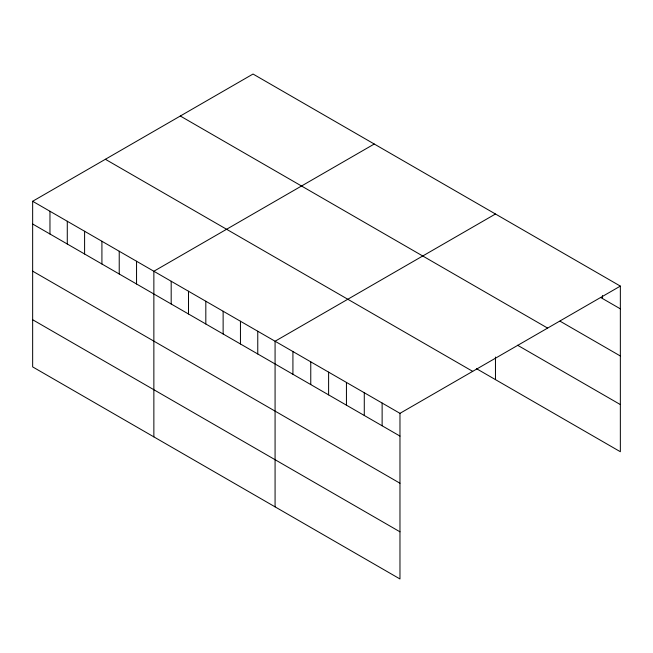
<?xml version="1.0" encoding="UTF-8"?>
<svg xmlns="http://www.w3.org/2000/svg" width="653" height="653" viewBox="0 0 653 653"><rect width="100%" height="100%" fill="white"/><g stroke="black" fill="none" stroke-linecap="round" stroke-linejoin="round"><path stroke-width="0.98" d="M32.65 201.271L399.971 413.341L399.971 578.966L32.65 366.896L32.65 201.271L253.029 74.034L620.35 286.104L620.35 451.729L476.412 368.627M374.251 144.019L153.863 271.256L153.863 436.873M495.464 214.004L275.076 341.241L275.076 506.859M399.971 413.341L620.35 286.104M600.809 297.564L620.35 308.845M560.029 321.17L620.35 355.991M180.31 116.022L547.622 328.092M517.551 345.225L620.35 404.574M105.378 159.283L472.69 371.353M32.65 224.012L399.971 436.082M32.65 271.158L399.971 483.228M32.65 319.741L399.971 531.811M602.507 295.58L602.507 298.543M495.464 357.028L495.464 379.622M382.127 403.04L382.127 425.78M364.284 392.739L364.284 415.479M346.441 382.438L346.441 405.178M328.606 372.137L328.606 394.877M310.763 361.835L310.763 384.576M292.919 351.543L292.919 374.275M257.764 331.242L257.764 353.975M240.451 321.243L240.451 343.984M223.13 311.244L223.13 333.985M205.817 301.245L205.817 323.986M188.497 291.254L188.497 313.987M171.184 281.255L171.184 303.988M136.55 261.257L136.55 283.998M119.23 251.258L119.23 273.999M101.917 241.259L101.917 264M84.596 231.268L84.596 254.001M67.283 221.269L67.283 244.002M49.963 211.27L49.963 234.011"/></g></svg>
